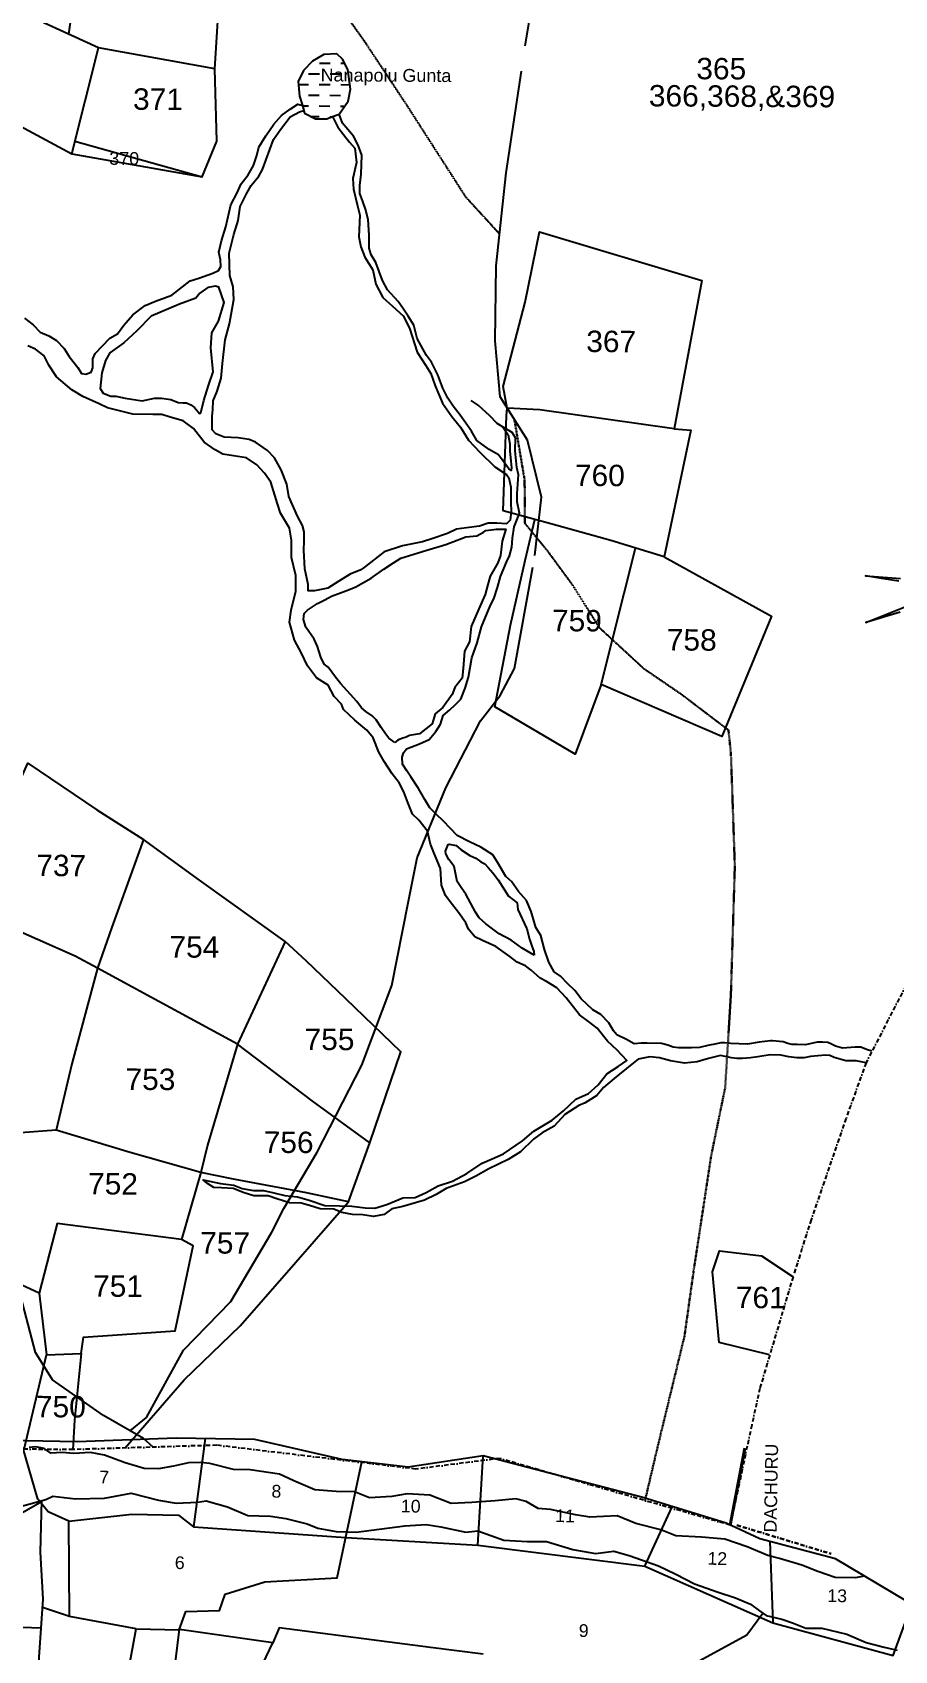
# Model space of a CAD drawing. Header units: inches. Extents: x 304037 to 460575, y 1453943 to 1639883.
# Drawn here: x 346326 to 347703, y 1585727 to 1588310 of the extents above; entities that cross this region are included whole.
import ezdxf

# ---------------------------------------------------------------- set-up
doc = ezdxf.new("R2010")
doc.units = ezdxf.units.IN
doc.header["$MEASUREMENT"] = 0
for name, pattern in [('ACAD_ISO02W100', [15, 12, -3]), ('ACAD_ISO07W100', [3, 0, -3]), ('BORDER', [1.75, 0.5, -0.25, 0.5, -0.25, 0, -0.25])]:
    doc.linetypes.add(name, pattern=pattern)
for name, color, linetype in [('CARTTRACK', 30, 'ACAD_ISO02W100'), ('NALA', 4, 'Continuous'), ('SURVEY_BND', 7, 'Continuous'), ('SURVEY_NO', 7, 'Continuous'), ('WATER_BODY', 4, 'Continuous')]:
    doc.layers.add(name, color=color, linetype=linetype)
doc.layers.add('FOOTPATH', color=150, linetype='ACAD_ISO07W100', lineweight=30)
doc.layers.add('VILL_BOUNDARY', color=6, linetype='BORDER', lineweight=30)
doc.styles.get("Standard").update_dxf_attribs({"font": 'arial.ttf'})

# ---------------------------------------------------------------- blocks, each defined once
blk = doc.blocks.new('DACHURU')
at = {"layer": 'WATER_BODY'}
h = blk.add_hatch(dxfattribs=at)
h.set_pattern_fill('DASH', color=256, scale=10, style=0)
h.set_pattern_definition([(0, (1710.635, -71.4958), (1.25, 1.25), [1.25, -1.25])])
h.paths.add_polyline_path([(2296, 375.08), (2296.38, 374), (2296.6, 373.12), (2297.9, 372.45), (2299.23, 372.48), (2299.86, 372.76), (2300.66, 373.03), (2301.69, 374.55), (2301.96, 375.93), (2301.63, 378.25), (2301, 379.43), (2300.33, 380.07), (2298.81, 379.96), (2297.49, 379.21), (2296.44, 378.08), (2295.86, 376.79)])
h.paths.add_polyline_path([(2297.93, 375.86), (2313.54, 375.86), (2313.54, 378.88), (2297.93, 378.88)], flags=9)
at = {"layer": 'CARTTRACK'}
for points in [[(2277.07, 219.14), (2278.94, 220.72), (2283.25, 228.61), (2288.75, 234.31), (2293.48, 242.45), (2294.86, 245.19), (2298.71, 251.8), (2303.87, 261.97), (2307.34, 271.29), (2309.19, 280.99), (2310.23, 286.24), (2313.5, 294.41), (2317.53, 302.26), (2319.8, 305.24), (2321.46, 308.41), (2323.78, 321.61), (2324.49, 328.42), (2322.84, 335.07), (2321.61, 336.96), (2319.62, 340.13), (2319, 346.66), (2319.09, 355.41), (2320.18, 366.29), (2322.32, 381.1), (2324.31, 393.35)], [(2279.75, 217.26), (2278.61, 218.26), (2273.93, 220.94), (2267.94, 225.06), (2265.94, 228.24), (2264, 235.51)]]:
    blk.add_lwpolyline(points, dxfattribs=at)
at = {"layer": 'FOOTPATH', "ltscale": 0.0001}
for points in [[(2319.46, 359.12), (2315.49, 363.41), (2308.6, 374.02), (2303.5, 381.63), (2297.83, 389.5), (2291.52, 397.06), (2289.77, 399.33), (2283.82, 406.92), (2280.89, 412.14), (2279.19, 415.41), (2277.09, 420.54), (2274.64, 426.05), (2271.6, 431.71), (2266.34, 439.29), (2262.89, 445.98), (2260.73, 450.88), (2259.39, 454.38), (2256.99, 460.1), (2255.48, 463.01)], [(2337.21, 211.32), (2338.64, 217.54), (2341.72, 230.54), (2342.78, 238.4), (2344.74, 251.7), (2346.32, 259.59), (2346.93, 270.48), (2347.31, 285.5), (2346.78, 298.65), (2346.48, 301.34), (2340.99, 305.47), (2336.55, 308.47), (2331.36, 313.21), (2328.2, 318.17), (2325.19, 322.22), (2322.58, 325.36), (2322.53, 330.41), (2321.3, 337.46)]]:
    blk.add_lwpolyline(points, dxfattribs=at)
at = {"layer": 'NALA'}
for points in [[(2333.36, 260.57), (2332.1, 259.54), (2331.32, 258.6), (2330, 257.72), (2329.25, 257.42), (2327.63, 256.35), (2326.38, 254.97), (2324.98, 254.18), (2323.97, 253.45), (2322.46, 251.97), (2321.01, 251.06), (2318.77, 249.97), (2317.28, 249.11), (2315.94, 248.43), (2313.82, 247.62), (2312.66, 246.94), (2311.3, 246.26), (2308.77, 245.51), (2307.46, 245.25), (2306.6, 244.55), (2305.34, 244.34), (2304.08, 244.51), (2302.9, 244.53), (2301.62, 244.77), (2300.72, 245.15), (2299.12, 245.19), (2297.86, 245.57), (2296.89, 245.83), (2295.51, 245.87), (2294.03, 246.34), (2293.02, 246.69), (2291.36, 246.68), (2290.22, 247.01), (2288.95, 247.5), (2287.59, 247.56), (2286.67, 247.61), (2285.92, 248.07), (2285.42, 248.49), (2287.46, 248.07), (2289.02, 247.89), (2290, 247.52), (2291.32, 247.28), (2292.46, 247.28), (2293.69, 247.04), (2294.96, 246.71), (2296.45, 246.56), (2297.81, 246.21), (2299.64, 245.59), (2301.37, 245.55), (2302.79, 245.5), (2304.37, 245.33), (2305.5, 245.3), (2306.9, 245.74), (2308.76, 246.53), (2310.2, 246.57), (2311.48, 247.14), (2312.88, 247.94), (2314.55, 248.49), (2316.2, 249.39), (2318.01, 250.61), (2319.15, 251.14), (2320.49, 251.71), (2322.68, 253.27), (2324.02, 254.39), (2326.12, 255.67), (2327.46, 256.77), (2328.9, 258.15), (2330.35, 258.81), (2331.5, 259.82), (2332.5, 261.12), (2333.8, 262), (2334.83, 262.68), (2333.67, 263.9), (2332.55, 264.95), (2331.32, 266.47), (2330.31, 267.24), (2329.28, 268.01), (2327.68, 269.97), (2326.6, 271.14), (2325.4, 271.86), (2324.65, 272.25), (2323.58, 273.18), (2322.92, 273.68), (2321.95, 274.1), (2321.1, 274.78), (2319.44, 275.92), (2317.88, 276.6), (2316.98, 277.06), (2316.25, 277.94), (2315.92, 278.68), (2315.07, 279.87), (2314.11, 281.12), (2313.54, 281.85), (2313.07, 283.06), (2312.94, 285.02), (2312.24, 286.67), (2311.78, 287.83), (2311.41, 289.35), (2310.38, 290.63), (2309.65, 291.33), (2309.08, 292.67), (2308.62, 293.92), (2308.05, 294.98), (2307.26, 296.01), (2306.3, 297.45), (2305.66, 298.55), (2305, 300.21), (2304.26, 301.09), (2302.86, 302.26), (2301.51, 303.51), (2301.27, 304.11), (2300.42, 305.03), (2299.72, 306.35), (2298.34, 307.19), (2297.3, 308.59), (2296.54, 310.15), (2295.77, 311.58), (2295.18, 313.68), (2295.35, 315.09), (2295.88, 317.29), (2295.88, 319.14), (2295.35, 321.21), (2295.35, 323.25), (2295.09, 324.64), (2294.05, 326.38), (2293.7, 327.48), (2292.91, 330), (2292.15, 331.06), (2291.27, 332.03), (2290.06, 332.84), (2288.53, 333.07), (2287.26, 333.26), (2286.36, 333.74), (2285.08, 334.64), (2283.82, 336.23), (2282.62, 337.1), (2281.1, 337.54), (2280.12, 337.85), (2279.08, 337.85), (2276.73, 337.85), (2273.8, 338.57), (2272.82, 339.05), (2270.88, 339.89), (2269.59, 340.68), (2267.79, 342.16), (2266.92, 343.55), (2266.34, 344.62), (2265.34, 345.39), (2264.46, 345.79)], [(2264.05, 349.02), (2265.07, 348.22), (2265.87, 347.38), (2266.89, 346.94), (2267.78, 346.42), (2268.69, 345.5), (2269.26, 344.54), (2270.3, 343.27), (2270.71, 342.57), (2271.25, 342.52), (2271.87, 342.73), (2272.06, 343.25), (2272.03, 344.29), (2272.31, 344.93), (2274.01, 346.74), (2274.92, 347.24), (2275.63, 348.26), (2276.67, 349.46), (2278.11, 350.57), (2279.32, 351.06), (2280.5, 351.52), (2281.21, 351.8), (2282.47, 352.76), (2283.35, 353.45), (2284.37, 353.8), (2286, 354.36), (2286.67, 354.68), (2286.93, 355.14), (2286.89, 355.94), (2286.7, 356.83), (2287, 358.16), (2287.48, 359.8), (2288.04, 362.38), (2288.78, 363.79), (2289.26, 364.81), (2290.07, 365.89), (2290.68, 366.98), (2291.08, 368.13), (2291.28, 369.1), (2292.11, 370.44), (2293.04, 371.82), (2293.93, 372.81), (2294.94, 373.59), (2295.81, 374.17), (2296.38, 374)], [(2299.86, 372.76), (2300.51, 371.5), (2301.15, 370.63), (2301.87, 369.75), (2302.5, 369.07), (2302.69, 367.39), (2302.3, 365.5), (2302.36, 364.26), (2302.81, 362.5), (2303.12, 361.24), (2303.04, 358.7), (2303.26, 357.55), (2303.75, 356.34), (2304.66, 354.85), (2305.03, 353.18), (2305.85, 351.64), (2307, 350.63), (2308.23, 349.5), (2309.01, 348.06), (2309.89, 345.29), (2310.94, 343.71), (2311.5, 342.78), (2312.03, 341.34), (2312.91, 339.35), (2313.98, 337.78), (2314.99, 336.55), (2315.95, 335.02), (2317.29, 333.65), (2319.05, 331.95), (2320.39, 331.05), (2320.7, 330.66), (2320.92, 329.59), (2320.92, 327.8), (2320.96, 326.72), (2320.86, 325.73), (2320.43, 325.3), (2319.32, 325.34), (2318.31, 325.36), (2317.28, 325.01), (2315.79, 324.79), (2314.62, 324.65), (2313.55, 324.11), (2311.75, 323.49), (2310.66, 323.14), (2308.31, 322.67), (2306.16, 321.93), (2303.87, 320.15), (2303.45, 319.84), (2302.22, 319.31), (2300.89, 318.47), (2299.61, 317.66), (2298.05, 317.35), (2297.31, 317.35), (2297.31, 318.08), (2296.92, 319.89), (2296.8, 322.08), (2296.82, 323.17), (2296.82, 324.21), (2296.63, 324.98), (2296.02, 326.05), (2294.99, 328.36), (2294.77, 329.78), (2294.11, 331.46), (2293.33, 332.84), (2292.48, 333.72), (2291.1, 334.66), (2290.36, 334.99), (2289.04, 335.16), (2287.44, 335.22), (2286.45, 335.61), (2286, 336.1), (2286, 336.8), (2286, 337.62), (2286.1, 338.45), (2286.1, 339.48), (2286.56, 340.61), (2287.03, 342.13), (2287.19, 343.84), (2287.46, 346.58), (2287.99, 348.47), (2288.45, 351.31), (2288.38, 352.79), (2287.99, 354.13), (2287.89, 356.71), (2288.44, 358.89), (2288.94, 360.53), (2289.16, 362.16), (2289.9, 363.75), (2290.41, 364.63), (2291.3, 365.72), (2291.73, 366.53), (2292.98, 370.04), (2293.8, 371.21), (2294.93, 372.69), (2296, 373.27), (2296.53, 373.43)], [(2319.9, 336.64), (2320.58, 335.67), (2320.79, 334.63), (2320.79, 333.8), (2320.91, 332.62), (2320.98, 331.84), (2320.96, 331.51), (2320.69, 331.72), (2319.45, 333.33), (2318.38, 333.97), (2316.92, 334.99), (2316.28, 336.1), (2314.95, 337.96), (2314.14, 339.01), (2313.53, 339.92), (2312.93, 341.07), (2312.34, 342.63), (2311.6, 344.13), (2310.98, 344.9), (2309.9, 346.89), (2309.51, 348.44), (2308.83, 349.47), (2308.27, 350.29), (2307.66, 351.17), (2306.41, 352.52), (2305.83, 353.61), (2305.4, 354.68), (2305.01, 355.73), (2304.48, 356.61), (2304.23, 357.41), (2304.21, 358.9), (2304.1, 360.73), (2303.78, 361.95), (2303.45, 362.85), (2303.1, 363.76), (2303.1, 364.72), (2303.26, 366.04), (2303.34, 368.23), (2302.89, 369.42), (2302.34, 370.47), (2301.45, 371.5), (2301.06, 371.99), (2300.66, 373.03)], [(2366.47, 315.22), (2362.44, 313.99), (2366.93, 315.79)], [(2366.27, 318.83), (2364.26, 319.15), (2362.39, 319.45), (2366.47, 319.16)], [(2363.43, 263.92), (2362.81, 264.11), (2362.15, 264.38), (2361.46, 264.38), (2359.98, 264.25), (2359.18, 264.5), (2358.7, 264.74), (2358.26, 264.93), (2357.66, 264.97), (2357.03, 264.97), (2355.67, 264.63), (2354.69, 264.66), (2354.08, 264.66), (2353.6, 264.79), (2353.05, 264.99), (2351.82, 265.08), (2351.59, 265.07), (2350.27, 264.93), (2348.89, 264.66), (2346.95, 264.74), (2346.24, 264.82), (2345.8, 264.83), (2345.27, 264.71), (2344.28, 264.49), (2343.28, 264.25), (2342.38, 264.22), (2341.5, 264.22), (2340.84, 264.22), (2340.22, 264.28), (2339.59, 264.5), (2338.85, 264.71), (2337.19, 264.75), (2336.47, 264.72), (2335.66, 264.63), (2334.78, 265.15), (2333.65, 265.68), (2333.23, 266.15), (2332.69, 267.09), (2331.77, 268.05), (2330.83, 268.61), (2329.44, 269.88), (2328.72, 270.85), (2327.83, 271.66), (2327.04, 272.51), (2326.3, 272.99), (2325.66, 274.12), (2325.13, 275.62), (2324.72, 277.24), (2324.11, 278.16), (2323.54, 280.04), (2322.99, 281.31), (2322.06, 282.36), (2321.25, 283.52), (2320.59, 284.1), (2319.65, 285.7), (2319.03, 286.64), (2317.65, 287.51), (2316.3, 288.12), (2314.86, 288.85), (2313.28, 290.54), (2312.42, 291.34), (2311.67, 292.06), (2311.09, 293.05), (2310.32, 294.34), (2309.41, 295.68), (2308.97, 296.4), (2308.46, 297.15), (2308.39, 297.96), (2308.57, 298.5), (2308.92, 298.95), (2310.43, 299.55), (2311.56, 300.07), (2312.3, 301.01), (2312.86, 301.84), (2313.18, 302.85), (2313.94, 303.54), (2314.54, 304.14), (2315.22, 304.8), (2315.72, 306.07), (2316.1, 307.35), (2316.47, 309.61), (2317.07, 311.36), (2317.6, 313.24), (2318.63, 315.78), (2318.99, 316.53), (2319.44, 317.85), (2319.77, 319.12), (2320.46, 320.81), (2320.82, 321.54), (2321.06, 322.58), (2321.15, 323.6), (2321.33, 324.95), (2321.66, 325.72), (2321.94, 326.55), (2321.67, 327.86), (2321.67, 328.84), (2321.81, 331.03), (2321.62, 331.89), (2321.39, 333.82), (2321.42, 335.33), (2321.06, 335.97), (2320.2, 336.47), (2319.29, 336.98), (2318.42, 337.89), (2317.04, 339.11), (2316.25, 339.65)], [(2362.75, 262.58), (2361.58, 262.8), (2360.38, 262.78), (2359.01, 263.18), (2358.51, 263.39), (2358, 263.43), (2357.1, 263.35), (2356.27, 263.26), (2355.52, 263.12), (2354.65, 263.12), (2353.73, 263.22), (2352.78, 263.41), (2351.54, 263.43), (2350.12, 263.22), (2349.24, 263.07), (2348.33, 263.01), (2347.66, 263.01), (2347.03, 263.07), (2345.77, 263.33), (2344.37, 262.99), (2343.02, 262.59), (2341.54, 262.42), (2339.92, 262.7), (2338.64, 263.01), (2337.5, 263.12), (2336.13, 262.84), (2335.39, 262.27), (2333.36, 260.57)]]:
    blk.add_lwpolyline(points, dxfattribs=at)
for points in [[(2284.69, 338.05), (2285.02, 339.52), (2285.57, 341.27), (2286.09, 342.85), (2285.8, 345.65), (2285.92, 347.42), (2286.68, 348.77), (2287.35, 350.95), (2286.72, 352.75), (2286.33, 352.86), (2285.43, 352.7), (2284.49, 352.02), (2284.03, 351.43), (2282.13, 350.74), (2278.82, 349.32), (2277.17, 347.59), (2275.66, 346.17), (2274.02, 345), (2273.52, 344.12), (2273.08, 342.67), (2272.93, 340.82), (2273.26, 340.31), (2274.17, 339.96), (2274.74, 339.96), (2275.83, 339.74), (2277.84, 339.41), (2279.28, 339.73), (2280.07, 339.73), (2281.16, 339.58), (2282.03, 339.25), (2282.56, 339.21), (2283.01, 339.21), (2283.5, 338.97), (2283.93, 338.68), (2284.54, 337.98)], [(2307.52, 299.69), (2306.85, 300.18), (2306.43, 300.68), (2305.92, 301.43), (2305.34, 302.31), (2304.89, 302.77), (2304.12, 303.29), (2303.63, 303.73), (2303.07, 304.45), (2301.19, 306.51), (2300.58, 307.27), (2299.69, 308.45), (2299.25, 308.78), (2298.85, 309.59), (2298.45, 310.84), (2298.05, 311.7), (2297.06, 313.1), (2296.78, 313.99), (2296.89, 314.68), (2297.25, 315.08), (2297.71, 315.4), (2298.43, 315.86), (2299.29, 316.31), (2300.07, 316.73), (2301.1, 317.11), (2302.03, 317.49), (2302.87, 317.82), (2304.66, 318.85), (2306.13, 319.9), (2307.26, 320.65), (2308.11, 321.23), (2311.15, 322.16), (2313.38, 322.83), (2314.7, 323.35), (2315.7, 323.73), (2316.97, 323.86), (2317.75, 324.3), (2318.04, 324.48), (2319.26, 324.64), (2320.02, 324.68), (2320.38, 324.66), (2319.95, 323.26), (2319.76, 321.58), (2319.47, 320.74), (2318.55, 319.17), (2318.29, 318.21), (2318, 317.02), (2317.26, 315.33), (2316.37, 313.28), (2316.19, 311.47), (2315.61, 310.4), (2315.48, 308.36), (2315.34, 307.23), (2314.5, 306.14), (2314.21, 305.31), (2313.13, 303.82), (2312.24, 303.06), (2311.87, 301.89), (2310.42, 300.72), (2309.24, 300.5), (2308.86, 300.32), (2308.35, 300.17), (2307.88, 299.97)], [(2323.94, 274.95), (2322.53, 275.73), (2321.23, 276.67), (2319.85, 277.42), (2318.29, 278.57), (2317.51, 279.27), (2317.04, 279.94), (2315.92, 282.03), (2315.45, 282.68), (2314.9, 283.51), (2314.54, 285.26), (2313.91, 286.04), (2313.55, 286.72), (2313.52, 287.01), (2313.81, 287.79), (2313.96, 287.84), (2314.77, 287.71), (2315.34, 287.19), (2316.38, 286.54), (2317.06, 286.23), (2317.66, 285.81), (2318.13, 285.58), (2318.52, 285.16), (2319.07, 284.51), (2319.69, 283.7), (2320.42, 282.53), (2320.92, 281.8), (2321.9, 281.05), (2322.01, 280.27), (2323.06, 277.99), (2323.37, 276.79), (2323.63, 276.11), (2323.89, 275.36)]]:
    blk.add_lwpolyline(points, close=True, dxfattribs=at)
at = {"layer": 'SURVEY_BND'}
for points in [[(2286.11, 378.22), (2287.11, 395.65), (2271.65, 401.64), (2269.89, 388.8), (2269, 382.18)], [(2256.74, 374.95), (2269.45, 368.24), (2272.49, 380.6), (2266.17, 383.46), (2259.12, 389.19), (2252.9, 393.5), (2249.47, 379.05)], [(2269.45, 368.24), (2284.71, 365.62), (2286.38, 369.8), (2286.11, 378.22), (2272.49, 380.6)], [(2269.81, 369.7), (2284.71, 365.62)], [(2319.98, 341.33), (2322.47, 351.17), (2324.11, 359.41), (2343.09, 353.84), (2339.96, 336.48), (2324.27, 338.6), (2320.46, 338.79), (2319.98, 341.33)], [(2339.96, 336.48), (2341.89, 336.34), (2338.88, 321.52), (2332.62, 323.41), (2325.61, 325.3), (2320.06, 326.8), (2320.38, 337.93), (2320.46, 338.79)], [(2331.6, 306.58), (2328.59, 298.44), (2319.19, 303.93), (2320.98, 313.46), (2322.64, 321.03), (2323.76, 325.8)], [(2338.88, 321.52), (2351.44, 314.66), (2345.73, 300.6), (2331.6, 306.58), (2335.51, 322.54)], [(2272.96, 273.17), (2270.33, 274.55), (2261.5, 278.38), (2257.38, 279.83), (2261.21, 289.11), (2264.7, 297.04), (2272.77, 291.64), (2278.27, 288.19)], [(2294.84, 276.4), (2284.81, 283.5), (2278.27, 288.19), (2274.59, 277.94), (2272.96, 273.17)], [(2304.88, 252.94), (2308.41, 263.56), (2301.97, 269.74), (2297.33, 274.15), (2294.84, 276.4), (2289.36, 264.36)], [(2289.36, 264.36), (2279.22, 269.79), (2272.96, 273.17), (2270.04, 261.97), (2268.25, 254.21)], [(2302.4, 246.03), (2304.88, 252.94), (2298.09, 257.81), (2289.36, 264.36), (2285.92, 252.56), (2285.16, 249.34)], [(2285.16, 249.34), (2276.88, 251.64), (2268.25, 254.21), (2264.06, 253.88), (2263.63, 243.74), (2263.64, 242.28)], [(2276.49, 217.14), (2283.34, 225.14), (2289.84, 231.46), (2296.3, 238.94), (2302.4, 246.03), (2297.5, 247.05), (2288.95, 248.61), (2285.16, 249.34), (2282.92, 241.52)], [(2266.36, 235.17), (2263.8, 236.33), (2263.64, 242.28), (2259.19, 242.25), (2261.32, 236.66), (2260.12, 228.56), (2250.2, 229.26)], [(2271.28, 228.15), (2271.56, 230.05), (2282.26, 230.86), (2284.31, 240.79), (2282.92, 241.52), (2268.39, 243.33), (2266.36, 235.17), (2267.26, 227.98)], [(2351.66, 228.42), (2345.78, 229.82), (2344.95, 238.09), (2345.74, 240.53), (2350.66, 239.96), (2354.36, 237.55)], [(2264.68, 216.93), (2267.26, 227.98), (2271.28, 228.15), (2270.56, 220.35), (2270.39, 216.93)]]:
    blk.add_lwpolyline(points, dxfattribs=at)
at = {"layer": 'VILL_BOUNDARY', "lineweight": -3}
blk.add_lwpolyline([(2368.51, 273.89), (2362.75, 262.58), (2360.45, 256.08), (2356.43, 244.21), (2354.36, 237.55), (2350.55, 224.49), (2349.63, 220.2), (2347.18, 208.51), (2328.88, 213.67), (2320.22, 216.16), (2310.44, 214.86), (2287.17, 217.52), (2270.39, 216.93), (2258.23, 216.93), (2252.62, 207.69), (2244.31, 198.41), (2232.98, 190.47)], dxfattribs=at)
at = {"layer": 'VILL_BOUNDARY'}
blk.add_lwpolyline([(2347.94, 208.51), (2358.97, 205.22)], dxfattribs=at)
at = {"layer": 'WATER_BODY'}
blk.add_lwpolyline([(2300.66, 373.03), (2301.69, 374.55), (2301.96, 375.93), (2301.63, 378.25), (2301, 379.43), (2300.33, 380.07), (2298.81, 379.96), (2297.49, 379.21), (2296.44, 378.08), (2295.86, 376.79), (2296, 375.08), (2296.38, 374), (2296.6, 373.12), (2297.9, 372.45), (2299.23, 372.48), (2299.86, 372.76)], close=True, dxfattribs=at)
at = {"layer": 'SURVEY_NO'}
for s, height, p in [('365', 2.5, (2342.32, 377.32)), ('Nanapolu Gunta', 1.5, (2298.46, 376.84)), ('366,368,&369', 2.5, (2336.8, 374.12)), ('371', 2.5, (2276.57, 373.41)), ('370', 1.5, (2273.83, 366.97)), ('367', 2.5, (2329.64, 345.4)), ('760', 2.5, (2328.4, 329.75)), ('759', 2.5, (2325.81, 312.78)), ('758', 2.5, (2339.23, 310.6)), ('737', 2.5, (2265.75, 283.87)), ('754', 2.5, (2281.35, 274.44)), ('755', 2.5, (2297.18, 263.73)), ('753', 2.5, (2276.3, 258.96)), ('756', 2.5, (2292.47, 251.69)), ('752', 2.5, (2271.99, 246.73)), ('757', 2.5, (2285.12, 239.9)), ('751', 2.5, (2272.64, 234.79)), ('761', 2.5, (2347.69, 233.86)), ('750', 2.5, (2266.04, 220.68))]:
    blk.add_text(s, height=height, dxfattribs=at).set_placement(p)
blk = doc.blocks.new('vandluru')
at = {"layer": 'CARTTRACK'}
for points in [[(154.96, 99.59), (150.87, 101.22), (145.72, 102.35), (144.03, 104.19), (144.12, 108.73), (142.32, 109.64), (138.68, 110.29), (135.91, 110.89), (133.67, 110.39), (132.19, 109.71), (129.69, 110.23), (128.02, 111.23), (125.54, 112.59), (121.39, 114.8), (118.35, 116.32), (117.04, 118.17), (117.53, 122.39), (117.63, 127.35), (118.11, 134.18), (117.78, 139.7), (117.96, 145.74)], [(198.04, 23.57), (191.6, 33.01), (186.35, 41.23), (179.79, 51.27), (173.78, 60.62), (168.38, 69.4), (160.35, 82.18), (155.8, 89.39), (154.82, 91.99), (154.96, 99.59), (158.6, 100.38), (161.26, 100.71), (165.31, 100.25), (170.75, 99.5), (177.56, 101.99), (181.38, 105.01), (183.2, 110.86), (183.34, 118.46), (183.76, 120.54), (188.22, 123.53), (193.37, 126), (200.61, 129.93), (202.49, 132.46)]]:
    blk.add_lwpolyline(points, dxfattribs=at)
at = {"layer": 'NALA'}
for points in [[(214.42, 136.79), (213.32, 136.58), (210.96, 136.62), (208.92, 137.34), (207.08, 138.07), (204.46, 138.86), (203.07, 139.23), (200.67, 140.25), (198.03, 141.16), (195.32, 141.38), (192.29, 141.54), (190.53, 142.26), (187.6, 142.98), (185.4, 143.9), (182.21, 143.75), (180.53, 144), (177.59, 144.63), (176.17, 144.74), (174.75, 145.58), (173.54, 145.91), (171.13, 145.67), (168.39, 145.48), (165.96, 145.36), (163.47, 146.35), (160.78, 146.5), (158.99, 146.18), (156.38, 146.03), (154.62, 146.74), (152.48, 146.75), (149.98, 146.98), (147.5, 148.03), (145.82, 148.81), (142.4, 149.32), (140.43, 149.36), (137.66, 150.05), (136.6, 150.19), (135.14, 150.13), (133.39, 149.75), (131.63, 149.45), (129.94, 149.48), (127.73, 150.15), (125.31, 151.05), (123.65, 151.37), (121.73, 151.23), (120.34, 151.35), (119.02, 151.28), (118.24, 151.84), (117.27, 152.02), (116.48, 151.95)], [(115.58, 145.06), (118.42, 145.87), (119.23, 146.23), (121.9, 145.93), (125.32, 146.01), (128.43, 146.59), (131.62, 145.75), (133.69, 145.41), (136.19, 145.53), (137.22, 145.68), (139.74, 145), (142.11, 143.95), (144.78, 143.9), (146.56, 143.59), (149.05, 142.98), (150.31, 142.46), (152.46, 142.07), (154.8, 142), (160.52, 142.72), (163, 142.9), (164.72, 142.6), (167.68, 141.98), (169.06, 142.16), (172.11, 141.05), (174.86, 140.88), (177.11, 140.87), (180.23, 139.96), (182.86, 139.46), (185.02, 139.74), (186.83, 139.25), (190.25, 138.04), (192.29, 137.04), (194.49, 135.89), (197.26, 134.94), (199.27, 134.26), (201.03, 133.51), (202.11, 132.74), (202.88, 132.19), (204.71, 131.75), (205.98, 131.33), (207.51, 130.72), (209.42, 130.69), (212.34, 129.99), (214.6, 129.02), (216.72, 128.48), (218.22, 128.11)]]:
    blk.add_lwpolyline(points, dxfattribs=at)
at = {"layer": 'SURVEY_BND'}
for points in [[(121.13, 143.33), (118.7, 144.4), (117.47, 145.88), (115.73, 151.96)], [(137.13, 152.98), (135.75, 142.63), (153.58, 141.39)], [(119.46, 103.58), (128.85, 110.73), (126.42, 113.06), (125.79, 113.26), (129.01, 130.7), (134.04, 130.57), (134.85, 132.71), (138.76, 132.84), (139.46, 134.73), (144.08, 136.18), (152.56, 136.63), (155.48, 150.26)], [(153.58, 141.39), (169.06, 140.48), (169.69, 150.92)], [(117.79, 145.51), (107.33, 139.59), (102.95, 143.15)], [(169.08, 140.48), (188.66, 137.97), (191.87, 144.96)], [(129.01, 130.7), (121.19, 132.15), (121.13, 143.33), (128.5, 144.11), (133.99, 144.01), (135.75, 142.63)], [(203.32, 140.86), (203.64, 131.34), (217.76, 127.5), (220.04, 133.66)], [(188.66, 137.97), (203.64, 131.34)], [(121.19, 132.15), (118.04, 133.21)], [(117.87, 130.77), (105.42, 131.2), (105.08, 130.5), (100.53, 129.9), (100.31, 129.97), (99.09, 121.79), (104.17, 120.71), (111.23, 119.11), (117.04, 118.17)], [(169.7, 127.7), (163.53, 128.45), (145.79, 130.77), (145.04, 129.04), (134.35, 130.57), (134.06, 130.65), (133.59, 126.8)], [(143.86, 126.55), (145.04, 129.04)]]:
    blk.add_lwpolyline(points, dxfattribs=at)
at = {"layer": 'VILL_BOUNDARY', "linetype": 'ByBlock', "lineweight": -3}
blk.add_lwpolyline([(219.41, 133.82), (211.01, 138.82), (202.15, 141.18), (198.21, 143.01), (188.42, 146.02), (169.69, 150.92), (160.9, 149.63), (153.19, 150.52), (142.93, 152.87), (133.72, 153.04), (122.1, 152.63), (109.93, 152.86), (108.98, 152.38), (103.09, 143.33), (95.32, 133.75), (84.23, 126.98)], dxfattribs=at)
at = {"layer": 'VILL_BOUNDARY', "linetype": 'ByBlock', "lineweight": 40}
blk.add_lwpolyline([(198.68, 142.79), (200.4, 151.81)], dxfattribs=at)
at = {"layer": 'SURVEY_NO'}
for s, height, rotation, p in [('DACHURU  ', 1.492, 88.893, (204.1, 141.9)), ('7', 1.49, 358.9039, (124.69, 147.74)), ('8', 1.49, 358.9039, (144.87, 146.07)), ('10', 1.492, 358.9039, (160.04, 144.32)), ('11', 1.492, 358.9039, (178.13, 143.17)), ('6', 1.49, 358.9039, (133.53, 137.7)), ('12', 1.492, 358.9039, (195.98, 138.15)), ('13', 1.492, 358.9039, (210.03, 133.78)), ('9', 1.49, 358.9039, (180.89, 129.7))]:
    blk.add_text(s, height=height, rotation=rotation, dxfattribs=at).set_placement(p)

msp = doc.modelspace()

# ---------------------------------------------------------------- block references
at = {"layer": 'WATER_BODY'}
for name, p, xscale, yscale, zscale, rotation in [('DACHURU', (315334.9, 1583245.7), 13.67202502436796, 13.67202502433065, 13.67202502438499, 359.6973965392478), ('vandluru', (344736.9, 1583980.8), 13.61445540269332, 13.61445540275599, 13.61445540269317, 0.0440297106502076)]:
    msp.add_blockref(name, p, dxfattribs=dict(at, xscale=xscale, yscale=yscale, zscale=zscale, rotation=rotation))

doc.saveas('drawing.dxf')
